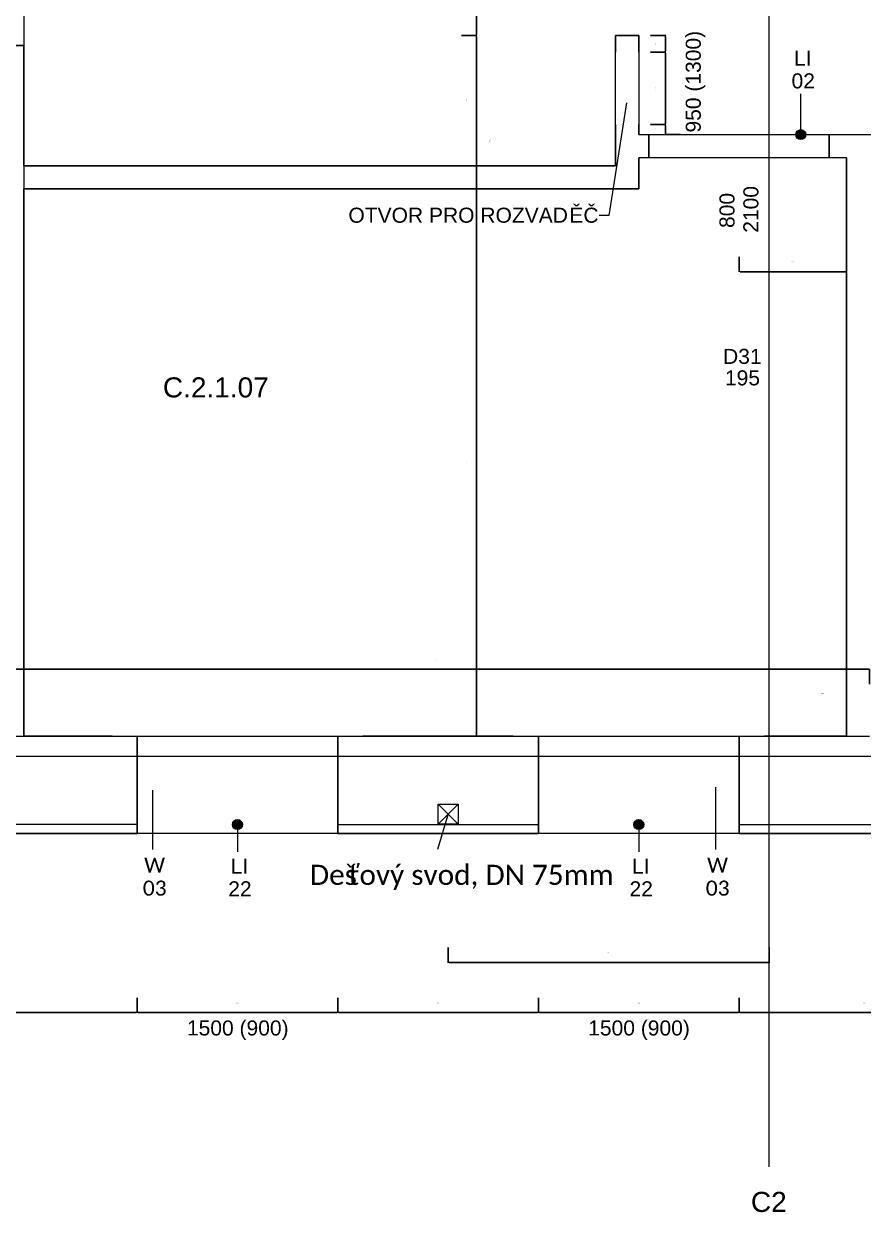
# Model space of a CAD drawing. Extents: x -47641 to 202, y -7675 to 12965.
# Drawn here: x -32450 to -28266, y -7675 to -1749 of the extents above; entities that cross this region are included whole.
import ezdxf

# ---------------------------------------------------------------- set-up
doc = ezdxf.new("R2010")
doc.units = 0
for name, color, linetype, lineweight in [('A-____-____-DIMS', 9, 'CONTINUOUS', 5), ('A-____-____-IDEN', 9, 'CONTINUOUS', 9), ('A-AREA-____-IDEN', 9, 'CONTINUOUS', 9), ('A-AREA-BNDY-OTLN', 9, 'CONTINUOUS', 5), ('A-DOOR-____-IDEN', 9, 'CONTINUOUS', 9), ('A-GENM-____-IDEN', 9, 'CONTINUOUS', 9), ('A-GLAZ-____-IDEN', 9, 'CONTINUOUS', 9), ('A-WALL-____-MCUT', 9, 'CONTINUOUS', 25), ('A-WALL-____-OTLN', 9, 'CONTINUOUS', 9), ('A-WALL-____-PATT', 9, 'CONTINUOUS', 25), ('G-____-____-TEXT', 9, 'CONTINUOUS', 5), ('I-WALL-____-MCUT', 9, 'CONTINUOUS', 25), ('M-HVAC-DUCT-OTLN', 9, 'CONTINUOUS', 9), ('S-GRID-____-IDEN', 9, 'CONTINUOUS', 9), ('S-GRID-____-OTLN', 9, 'CONTINUOUS', 5)]:
    doc.layers.add(name, color=color, linetype=linetype, lineweight=lineweight)
doc.styles.add('Arial', font='Arial')
doc.styles.add('Arial_1', font='Arial_1')
doc.styles.add('Arial_2', font='Arial_2')
doc.styles.add('Arial_B', font='Arial_B')
doc.styles.add('Calibri', font='Calibri')
doc.styles.add('Calibri_2', font='Calibri_2')
doc.dimstyles.get("Standard").update_dxf_attribs({"dimtxt": 2.5, "dimasz": 2.5, "dimexe": 1.25, "dimexo": 0.625, "dimtad": 0, "dimtoh": 1, "dimdec": 4, "dimzin": 1, "dimdsep": 46, "dimtxsty": 'Standard', "dimcen": 0.09, "dimadec": 0, "dimazin": 0, "dimtfac": 1, "dimtdec": 4, "dimtofl": 0, "dimtmove": 0, "dimatfit": 3, "dimfxl": 1, "dimtolj": 1, "dimtzin": 0, "dimarcsym": 0})

# ---------------------------------------------------------------- blocks, each defined once
blk = doc.blocks.new('*D21')
at = {"layer": 'A-____-____-DIMS', "color": 0, "linetype": 'ByBlock', "lineweight": -2}
for p, q in [((-28884.9, -2911), (-28884.9, -2986.6)), ((-28349.9, -2911), (-28349.9, -2986.6)), ((-28879.9, -2985.4), (-28354.9, -2985.4))]:
    blk.add_line(p, q, dxfattribs=at)
for points in [[(-28884.9, -2985.4), (-28882.4, -2984.9), (-28882.4, -2985.8)], [(-28349.9, -2985.4), (-28352.4, -2985.8), (-28352.4, -2984.9)]]:
    blk.add_solid(points, dxfattribs=at)
at = {"layer": 'A-____-____-DIMS', "color": 0, "linetype": 'CONTINUOUS', "lineweight": -2, "insert": (-28617.4, -2937), "char_height": 2.5, "width": 13.611, "attachment_point": 5}
blk.add_mtext('535.0000', dxfattribs=at)
blk = doc.blocks.new('*D41')
at = {"layer": 'A-____-____-DIMS', "color": 0, "linetype": 'ByBlock', "lineweight": -2}
for p, q in [((-28884.9, -6605.3), (-28884.9, -6680.9)), ((-27634.9, -6605.3), (-27634.9, -6680.9)), ((-28879.9, -6679.6), (-27639.9, -6679.6))]:
    blk.add_line(p, q, dxfattribs=at)
for points in [[(-28884.9, -6679.6), (-28882.4, -6679.2), (-28882.4, -6680.1)], [(-27634.9, -6679.6), (-27637.4, -6680.1), (-27637.4, -6679.2)]]:
    blk.add_solid(points, dxfattribs=at)
at = {"layer": 'A-____-____-DIMS', "color": 0, "linetype": 'CONTINUOUS', "lineweight": -2, "insert": (-28259.9, -6631.3), "char_height": 2.5, "width": 15, "attachment_point": 5}
blk.add_mtext('1250.0000', dxfattribs=at)
blk = doc.blocks.new('*D42')
at = {"layer": 'A-____-____-DIMS', "color": 0, "linetype": 'ByBlock', "lineweight": -2}
for p, q in [((-29884.9, -6605.3), (-29884.9, -6680.9)), ((-28884.9, -6605.3), (-28884.9, -6680.9)), ((-29879.9, -6679.6), (-28889.9, -6679.6))]:
    blk.add_line(p, q, dxfattribs=at)
for points in [[(-29884.9, -6679.6), (-29882.4, -6679.2), (-29882.4, -6680.1)], [(-28884.9, -6679.6), (-28887.4, -6680.1), (-28887.4, -6679.2)]]:
    blk.add_solid(points, dxfattribs=at)
at = {"layer": 'A-____-____-DIMS', "color": 0, "linetype": 'CONTINUOUS', "lineweight": -2, "insert": (-29384.9, -6631.3), "char_height": 2.5, "width": 15, "attachment_point": 5}
blk.add_mtext('1000.0000', dxfattribs=at)
blk = doc.blocks.new('*D43')
at = {"layer": 'A-____-____-DIMS', "color": 0, "linetype": 'ByBlock', "lineweight": -2}
for p, q in [((-30884.9, -6605.3), (-30884.9, -6680.9)), ((-29884.9, -6605.3), (-29884.9, -6680.9)), ((-30879.9, -6679.6), (-29889.9, -6679.6))]:
    blk.add_line(p, q, dxfattribs=at)
for points in [[(-30884.9, -6679.6), (-30882.4, -6679.2), (-30882.4, -6680.1)], [(-29884.9, -6679.6), (-29887.4, -6680.1), (-29887.4, -6679.2)]]:
    blk.add_solid(points, dxfattribs=at)
at = {"layer": 'A-____-____-DIMS', "color": 0, "linetype": 'CONTINUOUS', "lineweight": -2, "insert": (-30384.9, -6631.3), "char_height": 2.5, "width": 15, "attachment_point": 5}
blk.add_mtext('1000.0000', dxfattribs=at)
blk = doc.blocks.new('*D44')
at = {"layer": 'A-____-____-DIMS', "color": 0, "linetype": 'ByBlock', "lineweight": -2}
for p, q in [((-31884.9, -6605.3), (-31884.9, -6680.9)), ((-30884.9, -6605.3), (-30884.9, -6680.9)), ((-31879.9, -6679.6), (-30889.9, -6679.6))]:
    blk.add_line(p, q, dxfattribs=at)
for points in [[(-31884.9, -6679.6), (-31882.4, -6679.2), (-31882.4, -6680.1)], [(-30884.9, -6679.6), (-30887.4, -6680.1), (-30887.4, -6679.2)]]:
    blk.add_solid(points, dxfattribs=at)
at = {"layer": 'A-____-____-DIMS', "color": 0, "linetype": 'CONTINUOUS', "lineweight": -2, "insert": (-31384.9, -6631.3), "char_height": 2.5, "width": 15, "attachment_point": 5}
blk.add_mtext('1000.0000', dxfattribs=at)
blk = doc.blocks.new('*D61')
at = {"layer": 'A-____-____-DIMS', "color": 0, "linetype": 'ByBlock', "lineweight": -2}
for p, q in [((-30267.9, -726.8), (-30192.3, -726.8)), ((-30193.6, -1801.8), (-30193.6, -731.8)), ((-30267.9, -1806.8), (-30192.3, -1806.8))]:
    blk.add_line(p, q, dxfattribs=at)
for points in [[(-30193.6, -726.8), (-30193.1, -729.3), (-30194, -729.3)], [(-30193.6, -1806.8), (-30194, -1804.3), (-30193.1, -1804.3)]]:
    blk.add_solid(points, dxfattribs=at)
at = {"layer": 'A-____-____-DIMS', "color": 0, "linetype": 'CONTINUOUS', "lineweight": -2, "insert": (-30241.9, -1266.8), "char_height": 2.5, "width": 15, "attachment_point": 5, "rotation": 90}
blk.add_mtext('1080.0000', dxfattribs=at)
blk = doc.blocks.new('*D63')
at = {"layer": 'A-____-____-DIMS', "color": 0, "linetype": 'ByBlock', "lineweight": -2}
for p, q in [((-30267.9, -1806.8), (-30192.3, -1806.8)), ((-30193.6, -2451.8), (-30193.6, -1811.8)), ((-30267.9, -2456.8), (-30192.3, -2456.8))]:
    blk.add_line(p, q, dxfattribs=at)
for points in [[(-30193.6, -1806.8), (-30193.1, -1809.3), (-30194, -1809.3)], [(-30193.6, -2456.8), (-30194, -2454.3), (-30193.1, -2454.3)]]:
    blk.add_solid(points, dxfattribs=at)
at = {"layer": 'A-____-____-DIMS', "color": 0, "linetype": 'CONTINUOUS', "lineweight": -2, "insert": (-30241.9, -2131.8), "char_height": 2.5, "width": 13.611, "attachment_point": 5, "rotation": 90}
blk.add_mtext('650.0000', dxfattribs=at)
blk = doc.blocks.new('*D73')
at = {"layer": 'A-____-____-DIMS', "color": 0, "linetype": 'ByBlock', "lineweight": -2}
for p, q in [((-30334.4, -6355.3), (-30334.4, -6430.9)), ((-28734.9, -6355.3), (-28734.9, -6430.9)), ((-30329.4, -6429.6), (-28739.9, -6429.6))]:
    blk.add_line(p, q, dxfattribs=at)
for points in [[(-30334.4, -6429.6), (-30331.9, -6429.2), (-30331.9, -6430.1)], [(-28734.9, -6429.6), (-28737.4, -6430.1), (-28737.4, -6429.2)]]:
    blk.add_solid(points, dxfattribs=at)
at = {"layer": 'A-____-____-DIMS', "color": 0, "linetype": 'CONTINUOUS', "lineweight": -2, "insert": (-29534.6, -6381.3), "char_height": 2.5, "width": 15.278, "attachment_point": 5}
blk.add_mtext('1599.4535', dxfattribs=at)
blk = doc.blocks.new('*D89')
at = {"layer": 'A-____-____-DIMS', "color": 0, "linetype": 'ByBlock', "lineweight": -2}
for p, q in [((-29325.7, -2251.4), (-29250.1, -2251.4)), ((-29177, -2301.8), (-29252.6, -2301.8)), ((-29251.4, -2256.4), (-29251.4, -2296.8))]:
    blk.add_line(p, q, dxfattribs=at)
for points in [[(-29251.4, -2251.4), (-29250.9, -2253.9), (-29251.8, -2253.9)], [(-29251.4, -2301.8), (-29251.8, -2299.3), (-29250.9, -2299.3)]]:
    blk.add_solid(points, dxfattribs=at)
at = {"layer": 'A-____-____-DIMS', "color": 0, "linetype": 'CONTINUOUS', "lineweight": -2, "insert": (-29299.6, -2276.6), "char_height": 2.5, "width": 12.222, "attachment_point": 5, "rotation": 90}
blk.add_mtext('50.4420', dxfattribs=at)
blk = doc.blocks.new('*D90')
at = {"layer": 'A-____-____-DIMS', "color": 0, "linetype": 'ByBlock', "lineweight": -2}
for p, q in [((-29325.7, -1891.4), (-29250.1, -1891.4)), ((-29251.4, -1896.4), (-29251.4, -2246.4)), ((-29325.7, -2251.4), (-29250.1, -2251.4))]:
    blk.add_line(p, q, dxfattribs=at)
for points in [[(-29251.4, -1891.4), (-29250.9, -1893.9), (-29251.8, -1893.9)], [(-29251.4, -2251.4), (-29251.8, -2248.9), (-29250.9, -2248.9)]]:
    blk.add_solid(points, dxfattribs=at)
at = {"layer": 'A-____-____-DIMS', "color": 0, "linetype": 'CONTINUOUS', "lineweight": -2, "insert": (-29299.7, -2071.4), "char_height": 2.5, "width": 13.611, "attachment_point": 5, "rotation": 90}
blk.add_mtext('360.0000', dxfattribs=at)
blk = doc.blocks.new('*D95')
at = {"layer": 'A-____-____-DIMS', "color": 0, "linetype": 'ByBlock', "lineweight": -2}
for p, q in [((-35134.9, -6605.3), (-35134.9, -6680.9)), ((-31884.9, -6605.3), (-31884.9, -6680.9)), ((-35129.9, -6679.6), (-31889.9, -6679.6))]:
    blk.add_line(p, q, dxfattribs=at)
for points in [[(-35134.9, -6679.6), (-35132.4, -6679.2), (-35132.4, -6680.1)], [(-31884.9, -6679.6), (-31887.4, -6680.1), (-31887.4, -6679.2)]]:
    blk.add_solid(points, dxfattribs=at)
at = {"layer": 'A-____-____-DIMS', "color": 0, "linetype": 'CONTINUOUS', "lineweight": -2, "insert": (-33509.9, -6631.3), "char_height": 2.5, "width": 15.556, "attachment_point": 5}
blk.add_mtext('3250.0000', dxfattribs=at)
blk = doc.blocks.new('*D109')
at = {"layer": 'A-____-____-DIMS', "color": 0, "linetype": 'ByBlock', "lineweight": -2}
for p, q in [((-30267.9, -2456.8), (-30192.3, -2456.8)), ((-30193.6, -2566.8), (-30193.6, -2461.8)), ((-30267.9, -2571.8), (-30192.3, -2571.8))]:
    blk.add_line(p, q, dxfattribs=at)
for points in [[(-30193.6, -2456.8), (-30193.1, -2459.3), (-30194, -2459.3)], [(-30193.6, -2571.8), (-30194, -2569.3), (-30193.1, -2569.3)]]:
    blk.add_solid(points, dxfattribs=at)
at = {"layer": 'A-____-____-DIMS', "color": 0, "linetype": 'CONTINUOUS', "lineweight": -2, "insert": (-30125.8, -2331.4), "char_height": 2.5, "width": 12.5, "attachment_point": 5, "rotation": 90}
blk.add_mtext('115.0000', dxfattribs=at)
blk = doc.blocks.new('*D115')
at = {"layer": 'A-____-____-DIMS', "color": 0, "linetype": 'ByBlock', "lineweight": -2}
for p, q in [((-30267.9, -2571.8), (-30192.3, -2571.8)), ((-30193.6, -5296.8), (-30193.6, -2576.8)), ((-30267.9, -5301.8), (-30192.3, -5301.8))]:
    blk.add_line(p, q, dxfattribs=at)
for points in [[(-30193.6, -2571.8), (-30193.1, -2574.3), (-30194, -2574.3)], [(-30193.6, -5301.8), (-30194, -5299.3), (-30193.1, -5299.3)]]:
    blk.add_solid(points, dxfattribs=at)
at = {"layer": 'A-____-____-DIMS', "color": 0, "linetype": 'CONTINUOUS', "lineweight": -2, "insert": (-30241.9, -3936.8), "char_height": 2.5, "width": 15.556, "attachment_point": 5, "rotation": 90}
blk.add_mtext('2730.0000', dxfattribs=at)
blk = doc.blocks.new('*D208')
at = {"layer": 'A-____-____-DIMS', "color": 0, "linetype": 'ByBlock', "lineweight": -2}
for p, q in [((-28349.9, -5041.7), (-28349.9, -4966)), ((-28239.9, -4967.3), (-28344.9, -4967.3)), ((-28234.9, -5041.7), (-28234.9, -4966))]:
    blk.add_line(p, q, dxfattribs=at)
for points in [[(-28349.9, -4967.3), (-28347.4, -4966.9), (-28347.4, -4967.7)], [(-28234.9, -4967.3), (-28237.4, -4967.7), (-28237.4, -4966.9)]]:
    blk.add_solid(points, dxfattribs=at)
at = {"layer": 'A-____-____-DIMS', "color": 0, "linetype": 'CONTINUOUS', "lineweight": -2, "insert": (-28468, -5088.8), "char_height": 2.5, "width": 12.5, "attachment_point": 5}
blk.add_mtext('115.0000', dxfattribs=at)
blk = doc.blocks.new('*D209')
at = {"layer": 'A-____-____-DIMS', "color": 0, "linetype": 'ByBlock', "lineweight": -2}
for p, q in [((-32449.9, -5041.7), (-32449.9, -4966)), ((-28354.9, -4967.3), (-32444.9, -4967.3)), ((-28349.9, -5041.7), (-28349.9, -4966))]:
    blk.add_line(p, q, dxfattribs=at)
for points in [[(-32449.9, -4967.3), (-32447.4, -4966.9), (-32447.4, -4967.7)], [(-28349.9, -4967.3), (-28352.4, -4967.7), (-28352.4, -4966.9)]]:
    blk.add_solid(points, dxfattribs=at)
at = {"layer": 'A-____-____-DIMS', "color": 0, "linetype": 'CONTINUOUS', "lineweight": -2, "insert": (-30399.9, -4919), "char_height": 2.5, "width": 15.278, "attachment_point": 5}
blk.add_mtext('4100.0000', dxfattribs=at)
blk = doc.blocks.new('*D210')
at = {"layer": 'A-____-____-DIMS', "color": 0, "linetype": 'ByBlock', "lineweight": -2}
for p, q in [((-32699.9, -5041.7), (-32699.9, -4966)), ((-32454.9, -4967.3), (-32694.9, -4967.3)), ((-32449.9, -5041.7), (-32449.9, -4966))]:
    blk.add_line(p, q, dxfattribs=at)
for points in [[(-32699.9, -4967.3), (-32697.4, -4966.9), (-32697.4, -4967.7)], [(-32449.9, -4967.3), (-32452.4, -4967.7), (-32452.4, -4966.9)]]:
    blk.add_solid(points, dxfattribs=at)
at = {"layer": 'A-____-____-DIMS', "color": 0, "linetype": 'CONTINUOUS', "lineweight": -2, "insert": (-32574.9, -4919), "char_height": 2.5, "width": 13.611, "attachment_point": 5}
blk.add_mtext('250.0000', dxfattribs=at)
blk = doc.blocks.new('*D263')
at = {"layer": 'A-____-____-DIMS', "color": 0, "linetype": 'ByBlock', "lineweight": -2}
for p, q in [((-29325.7, -1806.8), (-29250.1, -1806.8)), ((-29251.4, -1811.8), (-29251.4, -1886.4)), ((-29325.7, -1891.4), (-29250.1, -1891.4))]:
    blk.add_line(p, q, dxfattribs=at)
for points in [[(-29251.4, -1806.8), (-29250.9, -1809.3), (-29251.8, -1809.3)], [(-29251.4, -1891.4), (-29251.8, -1888.9), (-29250.9, -1888.9)]]:
    blk.add_solid(points, dxfattribs=at)
at = {"layer": 'A-____-____-DIMS', "color": 0, "linetype": 'CONTINUOUS', "lineweight": -2, "insert": (-29299.6, -1849.1), "char_height": 2.5, "width": 11.944, "attachment_point": 5, "rotation": 90}
blk.add_mtext('84.5580', dxfattribs=at)

msp = doc.modelspace()

# ---------------------------------------------------------------- hatches: boundary and pattern name
at = {"layer": 'A-GENM-____-IDEN'}
h = msp.add_hatch(color=256, dxfattribs=at)
edge = h.paths.add_edge_path(flags=0)
edge.add_arc((-28577.43142, -2301.79436), 25, 0, 360)
h = msp.add_hatch(color=256, dxfattribs=at)
edge = h.paths.add_edge_path(flags=0)
edge.add_arc((-31384.93142, -5741.79436), 25, 0, 360)
h = msp.add_hatch(color=256, dxfattribs=at)
edge = h.paths.add_edge_path(flags=0)
edge.add_arc((-29384.93142, -5741.79436), 25, 0, 360)
at = {"layer": 'A-WALL-____-PATT', "lineweight": 5}
h = msp.add_hatch(dxfattribs=at)
h.set_pattern_fill('FP_3', color=256, style=0)
h.set_pattern_definition([])
h.paths.add_polyline_path([(-29384.93142, -2456.79436), (-29384.93142, -2251.35233), (-29499.93142, -2251.35233), (-29499.93142, -2456.79436)], flags=0)
h.paths.add_polyline_path([(-29384.93142, -1891.35233), (-29384.93142, -1806.79436), (-29499.93142, -1806.79436), (-29499.93142, -1891.35233)], flags=0)
h = msp.add_hatch(dxfattribs=at)
h.set_pattern_fill('FP_3', color=256, style=0)
h.set_pattern_definition([])
h.paths.add_polyline_path([(-23434.90222, -2416.79436), (-23434.90222, -2301.79436), (-26684.90222, -2301.79436), (-26684.90222, -2416.79436), (-23740.64939, -2416.79436)], flags=0)
h.paths.add_polyline_path([(-27584.90222, -2416.79436), (-27584.90222, -2301.79436), (-28434.90222, -2301.79436), (-28434.90222, -2416.79436), (-28234.90222, -2416.79436)], flags=0)
h.paths.add_polyline_path([(-29334.90222, -2416.79436), (-29334.90222, -2301.79436), (-29384.93142, -2301.79436), (-29384.93142, -2416.79436)], flags=0)
h = msp.add_hatch(dxfattribs=at)
h.set_pattern_fill('FP_1', color=256, style=0)
h.set_pattern_definition([])
h.paths.add_polyline_path([(-22994.90222, -5741.79436), (-22994.90222, -5301.79436), (-26634.93142, -5301.79436), (-26634.93142, -5741.79436), (-23740.64939, -5741.79436)], flags=0)
h.paths.add_polyline_path([(-27634.93142, -5741.79436), (-27634.93142, -5301.79436), (-28884.93142, -5301.79436), (-28884.93142, -5741.79436)], flags=0)
h.paths.add_polyline_path([(-29884.93142, -5741.79436), (-29884.93142, -5301.79436), (-30884.93142, -5301.79436), (-30884.93142, -5741.79436), (-30284.3557, -5741.79436)], flags=0)
h.paths.add_polyline_path([(-31884.93142, -5741.79436), (-31884.93142, -5301.79436), (-32449.90222, -5301.79436), (-32449.90222, -5741.79436)], flags=0)
h.paths.add_polyline_path([(-24224.90222, -5740.13128), (-24224.90222, -5640.13128), (-24124.90222, -5640.13128), (-24124.90222, -5740.13128)], flags=0)
h.paths.add_polyline_path([(-30384.3557, -5740.13128), (-30384.3557, -5640.13128), (-30284.3557, -5640.13128), (-30284.3557, -5740.13128)], flags=0)
h = msp.add_hatch(dxfattribs=at)
h.set_pattern_fill('FP_4', color=256, style=0)
h.set_pattern_definition([])
h.paths.add_polyline_path([(-22949.90222, -5786.79436), (-22949.90222, -5741.79436), (-26634.93142, -5741.79436), (-26634.93142, -5786.79436), (-23740.64939, -5786.79436)], flags=0)
h.paths.add_polyline_path([(-27634.93142, -5786.79436), (-27634.93142, -5741.79436), (-28884.93142, -5741.79436), (-28884.93142, -5786.79436)], flags=0)
h.paths.add_polyline_path([(-29884.93142, -5786.79436), (-29884.93142, -5741.79436), (-30884.93142, -5741.79436), (-30884.93142, -5786.79436), (-30527.28605, -5786.79436)], flags=0)
h.paths.add_polyline_path([(-31884.93142, -5786.79436), (-31884.93142, -5741.79436), (-35134.93142, -5741.79436), (-35134.93142, -5786.79436), (-33920.60438, -5786.79436)], flags=0)
h.paths.add_polyline_path([(-36134.93142, -5786.79436), (-36134.93142, -5741.79436), (-41634.93142, -5741.79436), (-41634.93142, -5786.79436), (-37313.92271, -5786.79436)], flags=0)
h.paths.add_polyline_path([(-42634.93142, -5786.79436), (-42634.93142, -5741.79436), (-45274.90222, -5741.79436), (-45274.90222, -5786.79436), (-44100.55937, -5786.79436)], flags=0)

# ---------------------------------------------------------------- linework, layer by layer
at = {"layer": 'A-____-____-IDEN'}
for p, q in [((-29446.18565, -2143.33184), (-29533.98727, -2704.58953)), ((-29533.98727, -2704.58953), (-29582.0056, -2704.58953))]:
    msp.add_line(p, q, dxfattribs=at)
at = {"layer": 'A-AREA-BNDY-OTLN'}
for points in [[(-31707.40222, -726.79436), (-32449.90222, -726.79436), (-32449.90222, -2284.29436), (-32449.90222, -2456.79436), (-29499.93142, -2456.79436), (-29499.93142, -2359.29436), (-29499.93142, -1806.79436), (-29384.93142, -1806.79436), (-29384.93142, -2301.79436), (-28292.40222, -2301.79436), (-26534.90222, -2301.79436), (-26534.90222, -2251.79436), (-26534.90222, -166.79436), (-26909.90222, -166.79436), (-26909.90222, 23.20564), (-26909.90222, 1648.20564), (-28609.90222, 1648.20564), (-28609.90222, 180.70564), (-28609.90222, -726.79436), (-29257.40222, -726.79436), (-29817.40222, -726.79436), (-30862.40222, -726.79436)], [(-32449.90222, -5301.79436), (-28349.90222, -5301.79436), (-28349.90222, -2416.79436), (-29384.93142, -2416.79436), (-29384.93142, -2571.79436), (-32449.90222, -2571.79436), (-32449.90222, -3161.79436), (-32449.90222, -5171.79436)]]:
    msp.add_lwpolyline(points, close=True, dxfattribs=at)
at = {"layer": 'A-GENM-____-IDEN'}
for p, q in [((-28577.43142, -2301.79436), (-28577.43142, -2098.66852)), ((-31384.93142, -5741.79436), (-31384.93142, -5877.08504)), ((-29384.93142, -5741.79436), (-29384.93142, -5877.08504))]:
    msp.add_line(p, q, dxfattribs=at)
for centre in [(-28577.43142, -2301.79436), (-31384.93142, -5741.79436), (-29384.93142, -5741.79436)]:
    msp.add_circle(centre, 25, dxfattribs=at)
at = {"layer": 'A-GLAZ-____-IDEN'}
for p, q in [((-29002.19043, -5554.8798), (-29002.19043, -5866.07215)), ((-31808.08702, -5570.87195), (-31808.08702, -5866.07215))]:
    msp.add_line(p, q, dxfattribs=at)
at = {"layer": 'A-WALL-____-MCUT', "lineweight": 9}
for p, q in [((-32449.90222, -2456.79436), (-32449.90222, -2571.79436)), ((-32699.90222, -5301.79436), (-32449.90222, -5301.79436)), ((-28349.90222, -5301.79436), (-28234.90222, -5301.79436)), ((-31884.93142, -5741.79436), (-35009.88181, -5741.79436)), ((-30884.93142, -5741.79436), (-29884.93142, -5741.79436)), ((-28884.93142, -5741.79436), (-27634.93142, -5741.79436))]:
    msp.add_line(p, q, dxfattribs=at)
at = {"layer": 'A-WALL-____-MCUT'}
for p, q in [((-32009.98103, -5301.79436), (-32449.90222, -5301.79436)), ((-31884.93142, -5786.79436), (-31884.93142, -5301.79436)), ((-30884.93142, -5301.79436), (-30884.93142, -5786.79436)), ((-30009.98103, -5301.79436), (-30759.88181, -5301.79436)), ((-29884.93142, -5786.79436), (-29884.93142, -5301.79436)), ((-28884.93142, -5301.79436), (-28884.93142, -5786.79436)), ((-28349.90222, -5301.79436), (-28759.88181, -5301.79436)), ((-35134.93142, -5786.79436), (-31884.93142, -5786.79436)), ((-30884.93142, -5786.79436), (-29884.93142, -5786.79436)), ((-28884.93142, -5786.79436), (-27634.93142, -5786.79436))]:
    msp.add_line(p, q, dxfattribs=at)
at = {"layer": 'A-WALL-____-OTLN'}
for p, q in [((-30884.93142, -5786.79436), (-31884.93142, -5786.79436)), ((-28884.93142, -5786.79436), (-29884.93142, -5786.79436))]:
    msp.add_line(p, q, dxfattribs=at)
at = {"layer": 'G-____-____-TEXT', "color": 250, "lineweight": 9}
msp.add_line((-30336.524, -5692.55664), (-30387.41146, -5865.3318), dxfattribs=at)
at = {"layer": 'I-WALL-____-MCUT'}
for p, q in [((-29384.93142, -1806.79436), (-29499.93142, -1806.79436)), ((-29499.93142, -1806.79436), (-29499.93142, -1891.35233)), ((-29384.93142, -1891.35233), (-29384.93142, -1806.79436)), ((-32449.90222, -1856.79436), (-32699.90222, -1856.79436)), ((-32449.90222, -2456.79436), (-32449.90222, -1856.79436)), ((-29499.93142, -2251.35233), (-29499.93142, -2456.79436)), ((-29384.93142, -2301.79436), (-29384.93142, -2251.35233)), ((-29334.90222, -2416.79436), (-29334.90222, -2301.79436)), ((-28434.90222, -2301.79436), (-28434.90222, -2416.79436)), ((-29384.93142, -2571.79436), (-29384.93142, -2416.79436)), ((-28349.90222, -2416.79436), (-28349.90222, -5301.79436)), ((-30645.01532, -2456.79436), (-32449.90222, -2456.79436)), ((-29499.93142, -2456.79436), (-30644.81832, -2456.79436)), ((-32449.90222, -3936.67108), (-32449.90222, -2571.79436)), ((-32449.90222, -2571.79436), (-29384.93142, -2571.79436)), ((-32449.90222, -5301.79436), (-32449.90222, -3936.91765))]:
    msp.add_line(p, q, dxfattribs=at)
at = {"layer": 'M-HVAC-DUCT-OTLN', "lineweight": 5}
for p, q in [((-30384.3557, -5740.13128), (-30384.3557, -5640.13128)), ((-30384.3557, -5640.13128), (-30284.3557, -5640.13128)), ((-30284.3557, -5640.13128), (-30384.3557, -5740.13128)), ((-30284.3557, -5740.13128), (-30384.3557, -5640.13128)), ((-30284.3557, -5640.13128), (-30284.3557, -5740.13128)), ((-30284.3557, -5740.13128), (-30384.3557, -5740.13128))]:
    msp.add_line(p, q, dxfattribs=at)
at = {"layer": 'S-GRID-____-OTLN', "linetype": 'CONTINUOUS', "lineweight": 9}
for p, q in [((-28734.90222, -6198.93533), (-28734.90222, 11487.43445)), ((-22634.82695, -5401.79436), (-46120.05674, -5401.79436)), ((-28734.90222, -7448.93533), (-28734.90222, -6198.93533))]:
    msp.add_line(p, q, dxfattribs=at)

# ---------------------------------------------------------------- texts
at = {"layer": 'A-____-____-IDEN', "lineweight": 5, "char_height": 75, "attachment_point": 1, "style": 'Arial_1'}
for s, insert, width in [('OTVOR PRO ROZVAD', (-30832.0056, -2666.00098), 1045.8333333), ('ĚČ', (-29730.67748, -2666.00098), 775)]:
    msp.add_mtext(s, dxfattribs=dict(at, insert=insert, width=width))
at = {"layer": 'A-AREA-____-IDEN', "lineweight": 5, "insert": (-31756.61562, -3512.05286), "char_height": 100, "width": 433.3333333, "attachment_point": 1, "style": 'Arial_B'}
msp.add_mtext('C.2.1.07', dxfattribs=at)
at = {"layer": 'A-DOOR-____-IDEN', "lineweight": 5, "char_height": 75, "attachment_point": 1, "rotation": 90, "style": 'Arial_2'}
for s, insert, width in [('800', (-28982.50689, -2767.24326), 150), ('2100', (-28863.44439, -2791.05576), 191.6666667)]:
    msp.add_mtext(s, dxfattribs=dict(at, insert=insert, width=width))
at = {"layer": 'A-DOOR-____-IDEN', "lineweight": 5, "char_height": 75, "attachment_point": 1, "style": 'Arial_2'}
for s, insert, width in [('D31', (-28964.66815, -3369.91148), 141.6666667), ('195', (-28955.13847, -3476.95994), 133.3333333)]:
    msp.add_mtext(s, dxfattribs=dict(at, insert=insert, width=width))
at = {"layer": 'A-GENM-____-IDEN', "lineweight": 5, "insert": (-29150.6656, -2291.28225), "char_height": 75, "width": 489.5833167, "attachment_point": 1, "rotation": 90, "style": 'Arial_1'}
msp.add_mtext('950 (1300)', dxfattribs=at)
at = {"layer": 'A-GENM-____-IDEN', "lineweight": 5, "char_height": 75, "attachment_point": 1, "style": 'Arial_2'}
for s, insert, width in [('LI', (-28611.24317, -1883.56572), 58.3333333), ('02', (-28623.24317, -1996.28729), 91.6666667), ('LI', (-31418.74317, -5911.98224), 58.3333333), ('LI', (-29418.74317, -5911.98224), 58.3333333), ('22', (-31430.74317, -6024.70381), 91.6666667), ('22', (-29430.74317, -6024.70381), 91.6666667)]:
    msp.add_mtext(s, dxfattribs=dict(at, insert=insert, width=width))
at = {"layer": 'A-GLAZ-____-IDEN', "lineweight": 5, "char_height": 75, "attachment_point": 1}
for s, insert, width, style in [('W', (-31849.89877, -5906.82736), 66.6666667, 'Calibri_2'), ('W', (-29044.00219, -5906.82736), 66.6666667, 'Calibri_2'), ('03', (-31856.49877, -6021.11006), 91.6666667, 'Calibri_2'), ('03', (-29050.60219, -6021.11006), 91.6666667, 'Calibri_2'), ('1500 (900)', (-31636.74463, -6718.42699), 489.5833167, 'Arial_1'), ('1500 (900)', (-29636.74463, -6718.42699), 489.5833167, 'Arial_1')]:
    msp.add_mtext(s, dxfattribs=dict(at, insert=insert, width=width, style=style))
at = {"layer": 'G-____-____-TEXT', "color": 7, "lineweight": 9, "char_height": 100, "attachment_point": 1, "style": 'Calibri'}
for s, insert, width in [('Deš', (-31023.81146, -5942.46722), 644.4444444), ('ťový svod, DN 75mm', (-30830.66563, -5942.46722), 1841.7047639)]:
    msp.add_mtext(s, dxfattribs=dict(at, insert=insert, width=width))
at = {"layer": 'S-GRID-____-IDEN', "lineweight": 5, "insert": (-28825.76013, -7573.20946), "char_height": 100, "width": 122.2222222, "attachment_point": 1, "style": 'Arial'}
msp.add_mtext('C2', dxfattribs=at)

# ---------------------------------------------------------------- dimensions: what is measured, and where the dimension line sits
at = {"layer": 'A-____-____-DIMS', "lineweight": 9}
for base, p1, p2, picture, middle in [((-30193.56179, -726.79436), (-30268.56179, -1806.79436), (-30268.56179, -726.79436), '*D61', (-30241.85477, -1266.79436)), ((-30193.56179, -1806.79436), (-30268.56179, -2456.79436), (-30268.56179, -1806.79436), '*D63', (-30241.85477, -2131.79436)), ((-29251.35103, -1891.35233), (-29326.35103, -1806.79436), (-29326.35103, -1891.35233), '*D263', (-29299.644, -1849.07335)), ((-29251.35103, -2251.35233), (-29326.35103, -1891.35233), (-29326.35103, -2251.35233), '*D90', (-29299.66958, -2071.35233)), ((-29251.35103, -2301.79436), (-29326.35103, -2251.35233), (-29176.35103, -2301.79436), '*D89', (-29299.644, -2276.57335)), ((-30193.56179, -2456.79436), (-30268.56179, -2571.79436), (-30268.56179, -2456.79436), '*D109', (-30125.79418, -2331.4384)), ((-30193.56179, -2571.79436), (-30268.56179, -5301.79436), (-30268.56179, -2571.79436), '*D115', (-30241.88035, -3936.79436))]:
    dim = msp.add_linear_dim(base=base, p1=p1, p2=p2, angle=90, dimstyle='Standard', dxfattribs=at)
    dim.commit()
    dim.dimension.update_dxf_attribs({"geometry": picture, "text_midpoint": middle})
for base, p1, p2, picture, middle in [((-28349.90222, -2985.36541), (-28884.90222, -2910.36541), (-28349.90222, -2910.36541), '*D21', (-28617.40222, -2937.04686)), ((-32699.90222, -4967.28471), (-32449.90222, -5042.28471), (-32699.90222, -5042.28471), '*D210', (-32574.90222, -4918.99174)), ((-32449.90222, -4967.28471), (-28349.90222, -5042.28471), (-32449.90222, -5042.28471), '*D209', (-30399.90222, -4918.99174)), ((-28349.90222, -4967.28471), (-28234.90222, -5042.28471), (-28349.90222, -5042.28471), '*D208', (-28468.04994, -5088.8064)), ((-28734.90222, -6429.64071), (-30334.3557, -6354.64071), (-28734.90222, -6354.64071), '*D73', (-29534.62896, -6381.34773)), ((-31884.93142, -6679.64071), (-35134.93142, -6604.64071), (-31884.93142, -6604.64071), '*D95', (-33509.93142, -6631.32215)), ((-30884.93142, -6679.64071), (-31884.93142, -6604.64071), (-30884.93142, -6604.64071), '*D44', (-31384.93142, -6631.34773)), ((-29884.93142, -6679.64071), (-30884.93142, -6604.64071), (-29884.93142, -6604.64071), '*D43', (-30384.93142, -6631.34773)), ((-28884.93142, -6679.64071), (-29884.93142, -6604.64071), (-28884.93142, -6604.64071), '*D42', (-29384.93142, -6631.34773)), ((-27634.93142, -6679.64071), (-28884.93142, -6604.64071), (-27634.93142, -6604.64071), '*D41', (-28259.93142, -6631.34773))]:
    dim = msp.add_linear_dim(base=base, p1=p1, p2=p2, dimstyle='Standard', dxfattribs=at)
    dim.commit()
    dim.dimension.update_dxf_attribs({"geometry": picture, "text_midpoint": middle})

doc.saveas('drawing.dxf')
